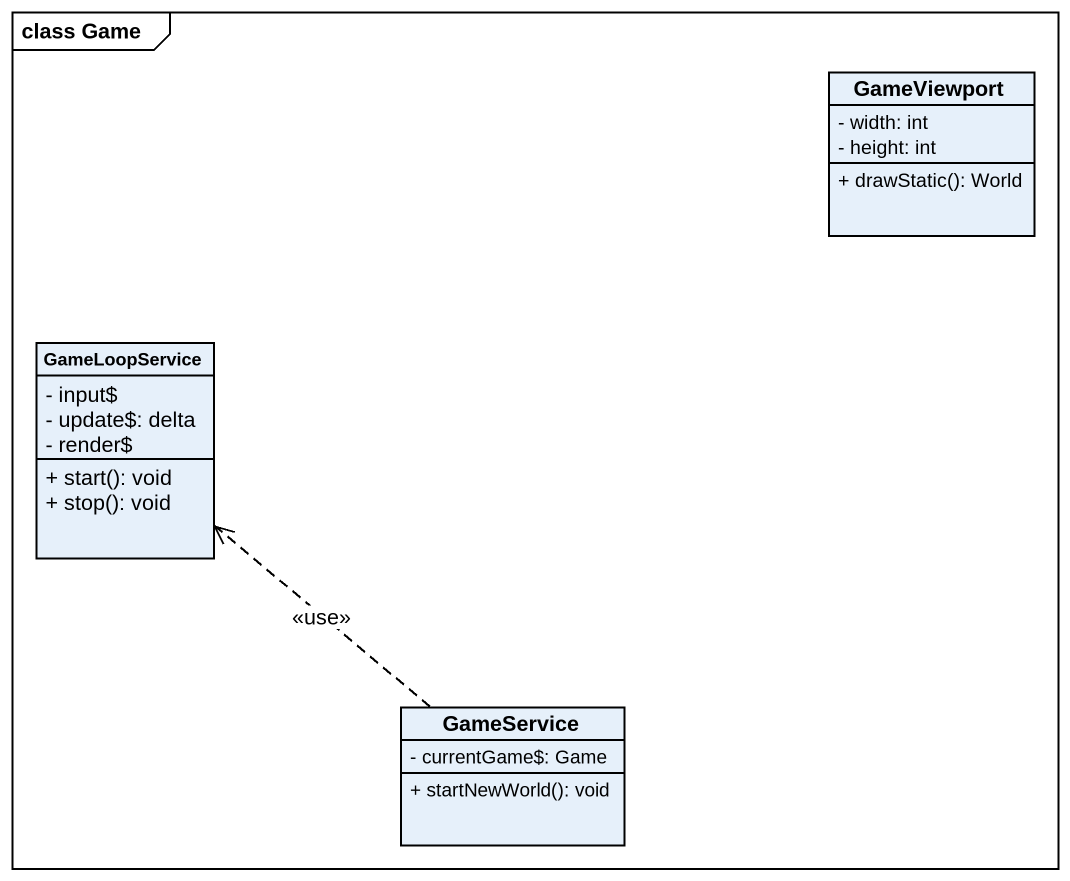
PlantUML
@startuml
mainframe class Game
hide circle
hide empty members
skinparam classAttributeIconSize 0
class GameViewport {
  - width: int
  - height: int
  + drawStatic(): World
}
class GameLoopService {
  - input$
  - update$: delta
  - render$
  + start(): void
  + stop(): void
}
class GameService {
  - currentGame$: Game
  + startNewWorld(): void
}
GameService .up.> GameLoopService : <<use>>
@enduml
